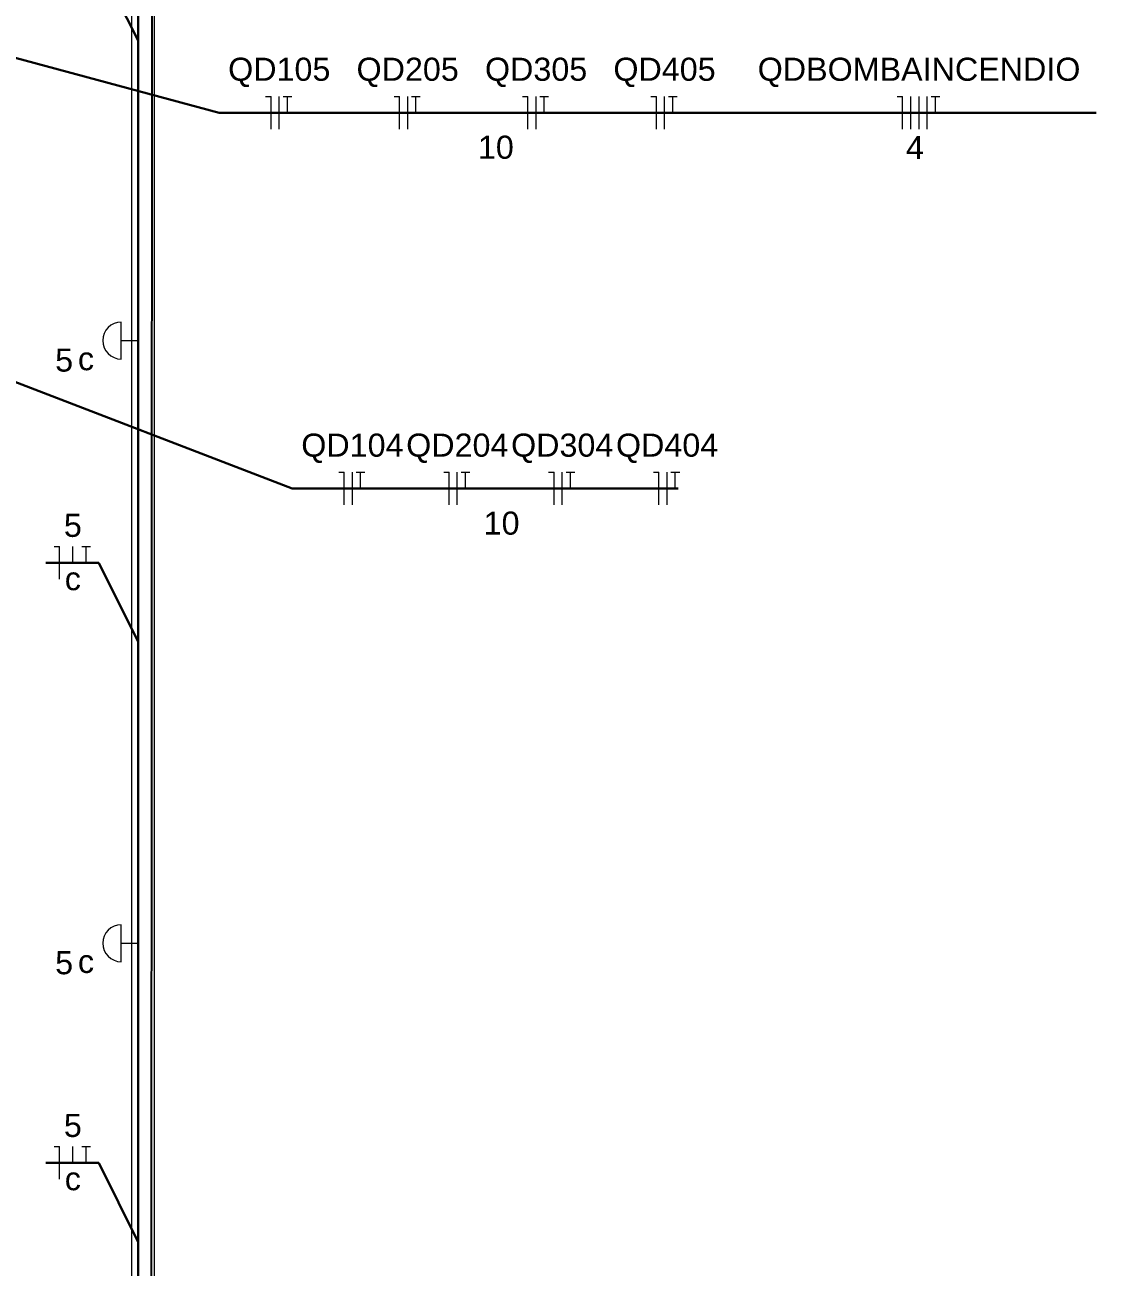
# Model space of a CAD drawing. Header units: inches. Extents: x -3 to 923, y -103 to 154.
# Drawn here: x 43.04 to 51.23, y 37.14 to 46.63 of the extents above; entities that cross this region are included whole.
import ezdxf

# ---------------------------------------------------------------- set-up
doc = ezdxf.new("R2010")
doc.units = ezdxf.units.IN
doc.header["$LTSCALE"] = 10
doc.header["$MEASUREMENT"] = 0
for name, color, linetype, lineweight in [('BASE', 8, 'Continuous', 5), ('EL-Condutos', 4, 'Continuous', 30), ('EL-Fios', 9, 'Continuous', 20), ('EL-Textos fios', 2, 'Continuous', 30), ('EL-Textos pontos', 2, 'Continuous', 30), ('P-SIMBOL', 5, 'Continuous', 20)]:
    doc.layers.add(name, color=color, linetype=linetype, lineweight=lineweight)
doc.styles.add('Arial', font='arial.ttf')

msp = doc.modelspace()

# ---------------------------------------------------------------- linework, layer by layer
msp.add_line((44.0078, 27.9408), (44.0308, 83.6808))
at = {"layer": 'BASE'}
for p, q in [((44.0308, 83.6808), (44.0308, 31.4023)), ((43.8578, 83.5078), (43.8578, 31.4023))]:
    msp.add_line(p, q, dxfattribs=at)
at = {"layer": 'EL-Condutos', "linetype": 'Continuous'}
for points in [[(43.9078, 48.8057), (43.9078, 48.5838), (43.9078, 48.3763), (43.9078, 48.182), (43.9078, 47.9999), (43.9078, 47.829), (43.9078, 47.6683), (43.9078, 47.5168), (43.9078, 47.3735), (43.9078, 47.2373), (43.9078, 47.1071), (43.9078, 46.9821), (43.9078, 46.8612), (43.9078, 46.7433), (43.9078, 46.6275), (43.9078, 46.5127), (43.9078, 46.3979), (43.9078, 46.282), (43.9078, 46.1641), (43.9078, 46.0432), (43.9078, 45.9182), (43.9078, 45.7881), (43.9078, 45.6519), (43.9078, 45.5085), (43.9078, 45.357), (43.9078, 45.1963), (43.9078, 45.0255), (43.9078, 44.8434), (43.9078, 44.6491), (43.9078, 44.4415), (43.9078, 44.2197)], [(43.9078, 44.2197), (43.9078, 43.9969), (43.9078, 43.7884), (43.9078, 43.5933), (43.9078, 43.4104), (43.9078, 43.2388), (43.9078, 43.0774), (43.9078, 42.9253), (43.9078, 42.7813), (43.9078, 42.6445), (43.9078, 42.5138), (43.9078, 42.3883), (43.9078, 42.2668), (43.9078, 42.1484), (43.9078, 42.0321), (43.9078, 41.9168), (43.9078, 41.8014), (43.9078, 41.6851), (43.9078, 41.5667), (43.9078, 41.4453), (43.9078, 41.3197), (43.9078, 41.189), (43.9078, 41.0522), (43.9078, 40.9083), (43.9078, 40.7561), (43.9078, 40.5947), (43.9078, 40.4231), (43.9078, 40.2402), (43.9078, 40.0451), (43.9078, 39.8366), (43.9078, 39.6138)], [(43.9078, 39.6138), (43.9078, 39.393), (43.9078, 39.1863), (43.9078, 38.9928), (43.9078, 38.8116), (43.9078, 38.6414), (43.9078, 38.4814), (43.9078, 38.3306), (43.9078, 38.1879), (43.9078, 38.0522), (43.9078, 37.9227), (43.9078, 37.7982), (43.9078, 37.6778), (43.9078, 37.5605), (43.9078, 37.4451), (43.9078, 37.3308), (43.9078, 37.2165), (43.9078, 37.1011), (43.9078, 36.9838), (43.9078, 36.8634), (43.9078, 36.7389), (43.9078, 36.6094), (43.9078, 36.4737), (43.9078, 36.331), (43.9078, 36.1801), (43.9078, 36.0202), (43.9078, 35.85), (43.9078, 35.6687), (43.9078, 35.4753), (43.9078, 35.2686), (43.9078, 35.0477)]]:
    msp.add_spline(points, degree=3, dxfattribs=at)
at = {"layer": 'EL-Fios', "color": 5}
for p, q in [((44.8826, 46.086), (44.9243, 46.086)), ((44.9243, 45.836), (44.9243, 46.086)), ((44.9868, 45.836), (44.9868, 46.086)), ((45.0159, 46.086), (45.0826, 46.086)), ((45.0493, 45.961), (45.0493, 46.086)), ((45.8638, 46.086), (45.9055, 46.086)), ((45.9055, 45.836), (45.9055, 46.086)), ((45.968, 45.836), (45.968, 46.086)), ((45.9972, 46.086), (46.0638, 46.086)), ((46.0305, 45.961), (46.0305, 46.086)), ((46.8451, 46.086), (46.8868, 46.086)), ((46.8868, 45.836), (46.8868, 46.086)), ((46.9493, 45.836), (46.9493, 46.086)), ((46.9784, 46.086), (47.0451, 46.086)), ((47.0118, 45.961), (47.0118, 46.086)), ((47.8263, 46.086), (47.868, 46.086)), ((47.868, 45.836), (47.868, 46.086)), ((47.9305, 45.836), (47.9305, 46.086)), ((47.9597, 46.086), (48.0263, 46.086)), ((47.993, 45.961), (47.993, 46.086)), ((49.7081, 46.086), (49.7498, 46.086)), ((49.7498, 45.836), (49.7498, 46.086)), ((49.8123, 45.836), (49.8123, 46.086)), ((49.8748, 45.836), (49.8748, 46.086)), ((49.9373, 45.836), (49.9373, 46.086)), ((49.9664, 46.086), (50.0331, 46.086)), ((49.9998, 45.961), (49.9998, 46.086)), ((45.4415, 43.2131), (45.4831, 43.2131)), ((45.4831, 42.9631), (45.4831, 43.2131)), ((45.5456, 42.9631), (45.5456, 43.2131)), ((45.5748, 43.2131), (45.6415, 43.2131)), ((45.6081, 43.0881), (45.6081, 43.2131)), ((46.243, 43.2131), (46.2847, 43.2131)), ((46.2847, 42.9631), (46.2847, 43.2131)), ((46.3472, 42.9631), (46.3472, 43.2131)), ((46.3764, 43.2131), (46.443, 43.2131)), ((46.4097, 43.0881), (46.4097, 43.2131)), ((47.0446, 43.2131), (47.0863, 43.2131)), ((47.0863, 42.9631), (47.0863, 43.2131)), ((47.1488, 42.9631), (47.1488, 43.2131)), ((47.1779, 43.2131), (47.2446, 43.2131)), ((47.2113, 43.0881), (47.2113, 43.2131)), ((47.8462, 43.2131), (47.8878, 43.2131)), ((47.8878, 42.9631), (47.8878, 43.2131)), ((47.9503, 42.9631), (47.9503, 43.2131)), ((47.9795, 43.2131), (48.0462, 43.2131)), ((48.0128, 43.0881), (48.0128, 43.2131)), ((43.2663, 42.6465), (43.308, 42.6465)), ((43.308, 42.3965), (43.308, 42.6465)), ((43.4098, 42.5215), (43.4098, 42.6465)), ((43.4783, 42.6465), (43.545, 42.6465)), ((43.5117, 42.5215), (43.5117, 42.6465)), ((43.2663, 38.0606), (43.308, 38.0606)), ((43.308, 37.8106), (43.308, 38.0606)), ((43.4098, 37.9356), (43.4098, 38.0606)), ((43.4783, 38.0606), (43.545, 38.0606)), ((43.5117, 37.9356), (43.5117, 38.0606))]:
    msp.add_line(p, q, dxfattribs=at)
at = {"layer": 'EL-Textos fios', "color": 3}
for p, q in [((43.9078, 46.5127), (43.6075, 47.1175)), ((41.0152, 46.9068), (44.5278, 45.961)), ((44.5278, 45.961), (51.228, 45.961)), ((40.3963, 44.8891), (45.0867, 43.0881)), ((45.0867, 43.0881), (48.0343, 43.0881)), ((43.6075, 42.5215), (43.2038, 42.5215)), ((43.9078, 41.9168), (43.6075, 42.5215)), ((43.6075, 37.9356), (43.2038, 37.9356)), ((43.9078, 37.3308), (43.6075, 37.9356))]:
    msp.add_line(p, q, dxfattribs=at)
at = {"layer": 'P-SIMBOL'}
for p, q in [((43.7793, 44.0784), (43.7793, 44.3609)), ((43.7793, 44.2197), (43.9078, 44.2197)), ((43.7793, 39.4726), (43.7793, 39.7551)), ((43.7793, 39.6138), (43.9078, 39.6138))]:
    msp.add_line(p, q, dxfattribs=at)
for centre in [(43.7793, 44.2197), (43.7793, 39.6138)]:
    msp.add_arc(centre, 0.1412, 90, 270, dxfattribs=at)

# ---------------------------------------------------------------- texts
at = {"layer": 'EL-Textos fios', "color": 3, "char_height": 0.1765, "attachment_point": 8, "line_spacing_factor": 0.798, "style": 'Arial'}
for s, insert, width in [('QD105', (44.9868, 46.1565), 0.858913), ('QD205', (45.9678, 46.1565), 0.858913), ('QD305', (46.9491, 46.1565), 0.858913), ('QD405', (47.9303, 46.1565), 0.858913), ('QDBOMBAINCENDIO', (49.875, 46.1565), 2.713053), ('10', (46.6418, 45.6065), 0.301744), ('4', (49.8435, 45.6065), 0.150872), ('QD104', (45.5456, 43.2838), 0.858913), ('QD204', (46.3471, 43.2838), 0.858913), ('QD304', (47.1486, 43.2838), 0.858913), ('QD404', (47.9501, 43.2838), 0.858913), ('10', (46.6856, 42.7338), 0.301744), ('5', (43.4098, 42.717), 0.150872), ('c', (43.4098, 42.3095), 0.136314), ('5', (43.4098, 38.131), 0.150872), ('c', (43.4098, 37.724), 0.136314)]:
    msp.add_mtext(s, dxfattribs=dict(at, insert=insert, width=width))
at = {"layer": 'EL-Textos pontos', "color": 2, "char_height": 0.1765, "attachment_point": 8, "line_spacing_factor": 0.798, "style": 'Arial'}
for s, insert, width in [('5', (43.3433, 43.98), 0.150872), ('c', (43.5103, 43.9905), 0.136314), ('5', (43.3433, 39.3745), 0.150872), ('c', (43.5103, 39.3845), 0.136314)]:
    msp.add_mtext(s, dxfattribs=dict(at, insert=insert, width=width))

doc.saveas('drawing.dxf')
